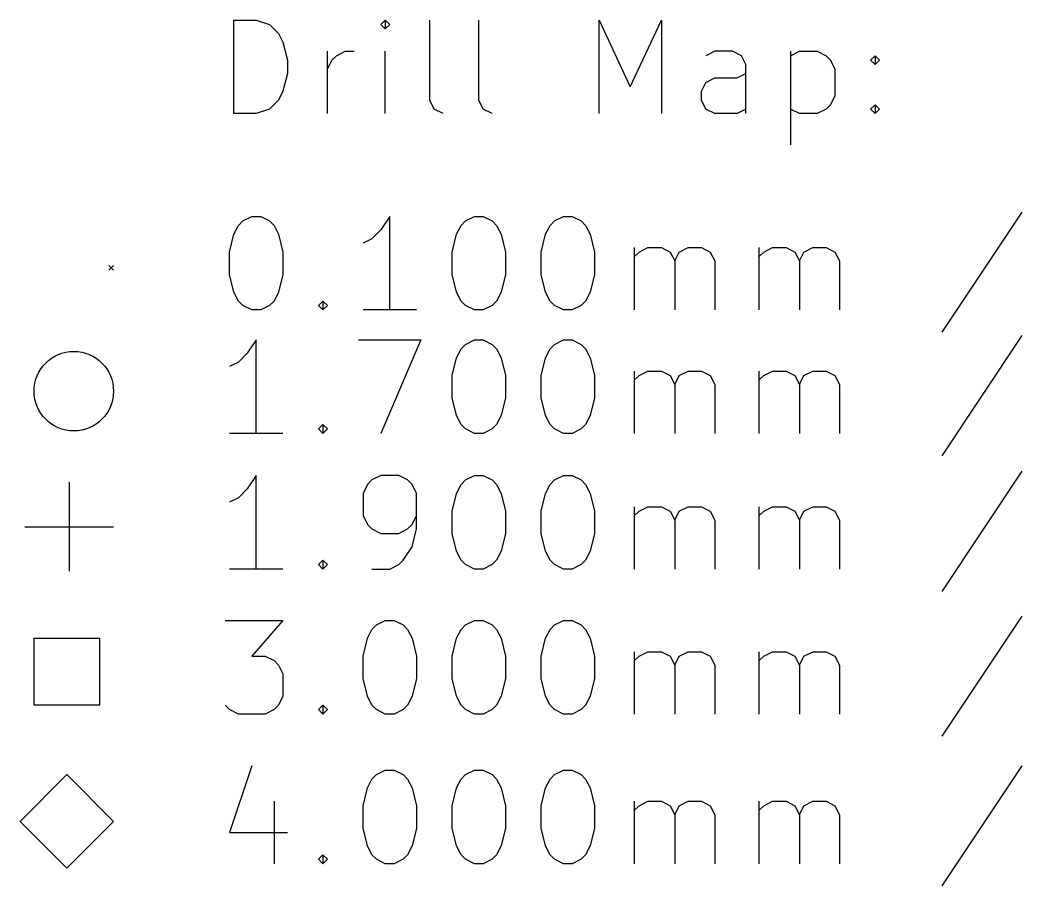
# Model space of a CAD drawing. Extents: x -0.75 to 6.14, y -2.87 to 3.57.
# Drawn here: x -0.751 to 0.093, y -2.856 to -2.127 of the extents above; entities that cross this region are included whole.
import ezdxf

# ---------------------------------------------------------------- set-up
doc = ezdxf.new("R2010")
doc.units = 0
doc.header["$MEASUREMENT"] = 0
doc.layers.add('BLACK', color=7, linetype='CONTINUOUS')

msp = doc.modelspace()

# ---------------------------------------------------------------- linework, layer by layer
at = {"layer": 'BLACK', "linetype": 'CONTINUOUS'}
for p, q in [((-0.57082, -2.20623), (-0.57082, -2.12749)), ((-0.57082, -2.12749), (-0.55207, -2.12749)), ((-0.55207, -2.12749), (-0.54082, -2.13124)), ((-0.54082, -2.13124), (-0.53332, -2.13873)), ((-0.44333, -2.12749), (-0.44709, -2.13124)), ((-0.44709, -2.13124), (-0.44333, -2.13499)), ((-0.43959, -2.13124), (-0.44333, -2.12749)), ((-0.44333, -2.12749), (-0.44333, -2.13499)), ((-0.44333, -2.13499), (-0.43959, -2.13124)), ((-0.40584, -2.19498), (-0.40584, -2.12749)), ((-0.3646, -2.19498), (-0.3646, -2.12749)), ((-0.26336, -2.20623), (-0.26336, -2.12749)), ((-0.26336, -2.12749), (-0.23711, -2.18373)), ((-0.23711, -2.18373), (-0.21086, -2.12749)), ((-0.21086, -2.12749), (-0.21086, -2.20623)), ((-0.53332, -2.13873), (-0.52957, -2.14623)), ((-0.52957, -2.14623), (-0.52582, -2.16123)), ((-0.49208, -2.20623), (-0.49208, -2.15373)), ((-0.48833, -2.16123), (-0.48458, -2.15748)), ((-0.48458, -2.15748), (-0.47708, -2.15373)), ((-0.47708, -2.15373), (-0.46958, -2.15373)), ((-0.44333, -2.20623), (-0.44333, -2.15373)), ((-0.16587, -2.15373), (-0.17337, -2.15748)), ((-0.15087, -2.15373), (-0.16587, -2.15373)), ((-0.14337, -2.15748), (-0.15087, -2.15373)), ((-0.13962, -2.16498), (-0.14337, -2.15748)), ((-0.10213, -2.15373), (-0.10213, -2.23247)), ((-0.10213, -2.15748), (-0.09463, -2.15373)), ((-0.09463, -2.15373), (-0.07963, -2.15373)), ((-0.07963, -2.15373), (-0.07213, -2.15748)), ((-0.07213, -2.15748), (-0.06838, -2.16123)), ((-0.03464, -2.16123), (-0.03089, -2.15748)), ((-0.03089, -2.15748), (-0.02714, -2.16123)), ((-0.03089, -2.15748), (-0.03089, -2.16498)), ((-0.52582, -2.16123), (-0.52582, -2.17248)), ((-0.49208, -2.16873), (-0.48833, -2.16123)), ((-0.13962, -2.20623), (-0.13962, -2.16498)), ((-0.06838, -2.16123), (-0.06463, -2.16873)), ((-0.03089, -2.16498), (-0.03464, -2.16123)), ((-0.02714, -2.16123), (-0.03089, -2.16498)), ((-0.52582, -2.17248), (-0.52957, -2.18748)), ((-0.17337, -2.17998), (-0.16587, -2.17623)), ((-0.16587, -2.17623), (-0.14712, -2.17623)), ((-0.14712, -2.17623), (-0.13962, -2.17248)), ((-0.06463, -2.16873), (-0.06463, -2.19123)), ((-0.17712, -2.18748), (-0.17337, -2.17998)), ((-0.52957, -2.18748), (-0.53332, -2.19498)), ((-0.17712, -2.19498), (-0.17712, -2.18748)), ((-0.06463, -2.19123), (-0.06838, -2.19873)), ((-0.53332, -2.19498), (-0.54082, -2.20248)), ((-0.40209, -2.20248), (-0.40584, -2.19498)), ((-0.36085, -2.20248), (-0.3646, -2.19498)), ((-0.17337, -2.20248), (-0.17712, -2.19498)), ((-0.06838, -2.19873), (-0.07213, -2.20248)), ((-0.03464, -2.20248), (-0.03089, -2.19873)), ((-0.03089, -2.19873), (-0.02714, -2.20248)), ((-0.03089, -2.19873), (-0.03089, -2.20623)), ((-0.55207, -2.20623), (-0.57082, -2.20623)), ((-0.54082, -2.20248), (-0.55207, -2.20623)), ((-0.39459, -2.20623), (-0.40209, -2.20248)), ((-0.35335, -2.20623), (-0.36085, -2.20248)), ((-0.16587, -2.20623), (-0.17337, -2.20248)), ((-0.14712, -2.20623), (-0.16587, -2.20623)), ((-0.13962, -2.20248), (-0.14712, -2.20623)), ((-0.09463, -2.20623), (-0.10213, -2.20248)), ((-0.07963, -2.20623), (-0.09463, -2.20623)), ((-0.07213, -2.20248), (-0.07963, -2.20623)), ((-0.03089, -2.20623), (-0.03464, -2.20248)), ((-0.02714, -2.20248), (-0.03089, -2.20623)), ((-0.56332, -2.29659), (-0.55582, -2.29284)), ((-0.55582, -2.29284), (-0.54832, -2.29284)), ((-0.54832, -2.29284), (-0.54082, -2.29659)), ((-0.43959, -2.29284), (-0.44709, -2.30409)), ((-0.43959, -2.37158), (-0.43959, -2.29284)), ((-0.37584, -2.29659), (-0.36834, -2.29284)), ((-0.36834, -2.29284), (-0.36085, -2.29284)), ((-0.36085, -2.29284), (-0.35335, -2.29659)), ((-0.30085, -2.29659), (-0.29335, -2.29284)), ((-0.29335, -2.29284), (-0.28586, -2.29284)), ((-0.28586, -2.29284), (-0.27836, -2.29659)), ((0.09285, -2.28909), (0.02536, -2.39033)), ((-0.57082, -2.30784), (-0.56707, -2.30034)), ((-0.56707, -2.30034), (-0.56332, -2.29659)), ((-0.54082, -2.29659), (-0.53707, -2.30034)), ((-0.53707, -2.30034), (-0.53332, -2.30784)), ((-0.38334, -2.30784), (-0.37959, -2.30034)), ((-0.37959, -2.30034), (-0.37584, -2.29659)), ((-0.35335, -2.29659), (-0.3496, -2.30034)), ((-0.3496, -2.30034), (-0.34585, -2.30784)), ((-0.30835, -2.30784), (-0.3046, -2.30034)), ((-0.3046, -2.30034), (-0.30085, -2.29659)), ((-0.27836, -2.29659), (-0.27461, -2.30034)), ((-0.27461, -2.30034), (-0.27086, -2.30784)), ((-0.57457, -2.32284), (-0.57082, -2.30784)), ((-0.53332, -2.30784), (-0.52957, -2.32284)), ((-0.45458, -2.31159), (-0.46208, -2.31534)), ((-0.44709, -2.30409), (-0.45458, -2.31159)), ((-0.38709, -2.32284), (-0.38334, -2.30784)), ((-0.34585, -2.30784), (-0.3421, -2.32284)), ((-0.3121, -2.32284), (-0.30835, -2.30784)), ((-0.27086, -2.30784), (-0.26711, -2.32284)), ((-0.23336, -2.37158), (-0.23336, -2.31909)), ((-0.22961, -2.32284), (-0.22211, -2.31909)), ((-0.22211, -2.31909), (-0.21086, -2.31909)), ((-0.21086, -2.31909), (-0.20336, -2.32284)), ((-0.19587, -2.32284), (-0.18837, -2.31909)), ((-0.18837, -2.31909), (-0.17712, -2.31909)), ((-0.17712, -2.31909), (-0.16962, -2.32284)), ((-0.12837, -2.37158), (-0.12837, -2.31909)), ((-0.12462, -2.32284), (-0.11713, -2.31909)), ((-0.11713, -2.31909), (-0.10588, -2.31909)), ((-0.10588, -2.31909), (-0.09838, -2.32284)), ((-0.09088, -2.32284), (-0.08338, -2.31909)), ((-0.08338, -2.31909), (-0.07213, -2.31909)), ((-0.07213, -2.31909), (-0.06463, -2.32284)), ((-0.57457, -2.34158), (-0.57457, -2.32284)), ((-0.52957, -2.32284), (-0.52957, -2.34158)), ((-0.38709, -2.34158), (-0.38709, -2.32284)), ((-0.3421, -2.32284), (-0.3421, -2.34158)), ((-0.3121, -2.34158), (-0.3121, -2.32284)), ((-0.26711, -2.32284), (-0.26711, -2.34158)), ((-0.23336, -2.32659), (-0.22961, -2.32284)), ((-0.20336, -2.32284), (-0.19962, -2.33034)), ((-0.19962, -2.33034), (-0.19587, -2.32284)), ((-0.16962, -2.32284), (-0.16587, -2.33034)), ((-0.12837, -2.32659), (-0.12462, -2.32284)), ((-0.09838, -2.32284), (-0.09463, -2.33034)), ((-0.09463, -2.33034), (-0.09088, -2.32284)), ((-0.06463, -2.32284), (-0.06088, -2.33034)), ((-0.67618, -2.33399), (-0.67224, -2.33793)), ((-0.67224, -2.33399), (-0.67618, -2.33793)), ((-0.19962, -2.33034), (-0.19962, -2.37158)), ((-0.16587, -2.33034), (-0.16587, -2.37158)), ((-0.09463, -2.33034), (-0.09463, -2.37158)), ((-0.06088, -2.33034), (-0.06088, -2.37158)), ((-0.57082, -2.35658), (-0.57457, -2.34158)), ((-0.52957, -2.34158), (-0.53332, -2.35658)), ((-0.38334, -2.35658), (-0.38709, -2.34158)), ((-0.3421, -2.34158), (-0.34585, -2.35658)), ((-0.30835, -2.35658), (-0.3121, -2.34158)), ((-0.26711, -2.34158), (-0.27086, -2.35658)), ((-0.56707, -2.36408), (-0.57082, -2.35658)), ((-0.53332, -2.35658), (-0.53707, -2.36408)), ((-0.37959, -2.36408), (-0.38334, -2.35658)), ((-0.34585, -2.35658), (-0.3496, -2.36408)), ((-0.3046, -2.36408), (-0.30835, -2.35658)), ((-0.27086, -2.35658), (-0.27461, -2.36408)), ((-0.56332, -2.36783), (-0.56707, -2.36408)), ((-0.55582, -2.37158), (-0.56332, -2.36783)), ((-0.54082, -2.36783), (-0.54832, -2.37158)), ((-0.53707, -2.36408), (-0.54082, -2.36783)), ((-0.49958, -2.36783), (-0.49583, -2.36408)), ((-0.49583, -2.37158), (-0.49958, -2.36783)), ((-0.49583, -2.36408), (-0.49208, -2.36783)), ((-0.49583, -2.36408), (-0.49583, -2.37158)), ((-0.49208, -2.36783), (-0.49583, -2.37158)), ((-0.37584, -2.36783), (-0.37959, -2.36408)), ((-0.36834, -2.37158), (-0.37584, -2.36783)), ((-0.35335, -2.36783), (-0.36085, -2.37158)), ((-0.3496, -2.36408), (-0.35335, -2.36783)), ((-0.30085, -2.36783), (-0.3046, -2.36408)), ((-0.29335, -2.37158), (-0.30085, -2.36783)), ((-0.27836, -2.36783), (-0.28586, -2.37158)), ((-0.27461, -2.36408), (-0.27836, -2.36783)), ((-0.54832, -2.37158), (-0.55582, -2.37158)), ((-0.41709, -2.37158), (-0.46208, -2.37158)), ((-0.36085, -2.37158), (-0.36834, -2.37158)), ((-0.28586, -2.37158), (-0.29335, -2.37158)), ((0.09285, -2.39303), (0.02536, -2.49427)), ((-0.55207, -2.39678), (-0.55957, -2.40803)), ((-0.55207, -2.47552), (-0.55207, -2.39678)), ((-0.46583, -2.39678), (-0.41334, -2.39678)), ((-0.41334, -2.39678), (-0.44709, -2.47552)), ((-0.38334, -2.41178), (-0.37959, -2.40428)), ((-0.37959, -2.40428), (-0.37584, -2.40053)), ((-0.37584, -2.40053), (-0.36834, -2.39678)), ((-0.36834, -2.39678), (-0.36085, -2.39678)), ((-0.36085, -2.39678), (-0.35335, -2.40053)), ((-0.35335, -2.40053), (-0.3496, -2.40428)), ((-0.3496, -2.40428), (-0.34585, -2.41178)), ((-0.30835, -2.41178), (-0.3046, -2.40428)), ((-0.3046, -2.40428), (-0.30085, -2.40053)), ((-0.30085, -2.40053), (-0.29335, -2.39678)), ((-0.29335, -2.39678), (-0.28586, -2.39678)), ((-0.28586, -2.39678), (-0.27836, -2.40053)), ((-0.27836, -2.40053), (-0.27461, -2.40428)), ((-0.27461, -2.40428), (-0.27086, -2.41178)), ((-0.55957, -2.40803), (-0.56707, -2.41552)), ((-0.38709, -2.42677), (-0.38334, -2.41178)), ((-0.34585, -2.41178), (-0.3421, -2.42677)), ((-0.3121, -2.42677), (-0.30835, -2.41178)), ((-0.27086, -2.41178), (-0.26711, -2.42677)), ((-0.56707, -2.41552), (-0.57457, -2.41927)), ((-0.38709, -2.44552), (-0.38709, -2.42677)), ((-0.3421, -2.42677), (-0.3421, -2.44552)), ((-0.3121, -2.44552), (-0.3121, -2.42677)), ((-0.26711, -2.42677), (-0.26711, -2.44552)), ((-0.23336, -2.47552), (-0.23336, -2.42302)), ((-0.23336, -2.43052), (-0.22961, -2.42677)), ((-0.22961, -2.42677), (-0.22211, -2.42302)), ((-0.22211, -2.42302), (-0.21086, -2.42302)), ((-0.21086, -2.42302), (-0.20336, -2.42677)), ((-0.20336, -2.42677), (-0.19962, -2.43427)), ((-0.19962, -2.43427), (-0.19587, -2.42677)), ((-0.19587, -2.42677), (-0.18837, -2.42302)), ((-0.18837, -2.42302), (-0.17712, -2.42302)), ((-0.17712, -2.42302), (-0.16962, -2.42677)), ((-0.16962, -2.42677), (-0.16587, -2.43427)), ((-0.12837, -2.47552), (-0.12837, -2.42302)), ((-0.12837, -2.43052), (-0.12462, -2.42677)), ((-0.12462, -2.42677), (-0.11713, -2.42302)), ((-0.11713, -2.42302), (-0.10588, -2.42302)), ((-0.10588, -2.42302), (-0.09838, -2.42677)), ((-0.09838, -2.42677), (-0.09463, -2.43427)), ((-0.09463, -2.43427), (-0.09088, -2.42677)), ((-0.09088, -2.42677), (-0.08338, -2.42302)), ((-0.08338, -2.42302), (-0.07213, -2.42302)), ((-0.07213, -2.42302), (-0.06463, -2.42677)), ((-0.06463, -2.42677), (-0.06088, -2.43427)), ((-0.19962, -2.43427), (-0.19962, -2.47552)), ((-0.16587, -2.43427), (-0.16587, -2.47552)), ((-0.09463, -2.43427), (-0.09463, -2.47552)), ((-0.06088, -2.43427), (-0.06088, -2.47552)), ((-0.38334, -2.46052), (-0.38709, -2.44552)), ((-0.3421, -2.44552), (-0.34585, -2.46052)), ((-0.30835, -2.46052), (-0.3121, -2.44552)), ((-0.26711, -2.44552), (-0.27086, -2.46052)), ((-0.37959, -2.46802), (-0.38334, -2.46052)), ((-0.34585, -2.46052), (-0.3496, -2.46802)), ((-0.3046, -2.46802), (-0.30835, -2.46052)), ((-0.27086, -2.46052), (-0.27461, -2.46802)), ((-0.49958, -2.47177), (-0.49583, -2.46802)), ((-0.49583, -2.47552), (-0.49958, -2.47177)), ((-0.49583, -2.46802), (-0.49208, -2.47177)), ((-0.49583, -2.46802), (-0.49583, -2.47552)), ((-0.49208, -2.47177), (-0.49583, -2.47552)), ((-0.37584, -2.47177), (-0.37959, -2.46802)), ((-0.36834, -2.47552), (-0.37584, -2.47177)), ((-0.35335, -2.47177), (-0.36085, -2.47552)), ((-0.3496, -2.46802), (-0.35335, -2.47177)), ((-0.30085, -2.47177), (-0.3046, -2.46802)), ((-0.29335, -2.47552), (-0.30085, -2.47177)), ((-0.27836, -2.47177), (-0.28586, -2.47552)), ((-0.27461, -2.46802), (-0.27836, -2.47177)), ((-0.52957, -2.47552), (-0.57457, -2.47552)), ((-0.36085, -2.47552), (-0.36834, -2.47552)), ((-0.28586, -2.47552), (-0.29335, -2.47552)), ((-0.55207, -2.51095), (-0.55957, -2.5222)), ((-0.55207, -2.58969), (-0.55207, -2.51095)), ((-0.44709, -2.51095), (-0.45458, -2.5147)), ((-0.43209, -2.51095), (-0.44709, -2.51095)), ((-0.42459, -2.5147), (-0.43209, -2.51095)), ((-0.37584, -2.5147), (-0.36834, -2.51095)), ((-0.36834, -2.51095), (-0.36085, -2.51095)), ((-0.36085, -2.51095), (-0.35335, -2.5147)), ((-0.30085, -2.5147), (-0.29335, -2.51095)), ((-0.29335, -2.51095), (-0.28586, -2.51095)), ((-0.28586, -2.51095), (-0.27836, -2.5147)), ((0.09285, -2.5072), (0.02536, -2.60844)), ((-0.70965, -2.51667), (-0.70965, -2.59147)), ((-0.55957, -2.5222), (-0.56707, -2.5297)), ((-0.45833, -2.51845), (-0.46208, -2.52595)), ((-0.45458, -2.5147), (-0.45833, -2.51845)), ((-0.42084, -2.51845), (-0.42459, -2.5147)), ((-0.41709, -2.52595), (-0.42084, -2.51845)), ((-0.38334, -2.52595), (-0.37959, -2.51845)), ((-0.37959, -2.51845), (-0.37584, -2.5147)), ((-0.35335, -2.5147), (-0.3496, -2.51845)), ((-0.3496, -2.51845), (-0.34585, -2.52595)), ((-0.30835, -2.52595), (-0.3046, -2.51845)), ((-0.3046, -2.51845), (-0.30085, -2.5147)), ((-0.27836, -2.5147), (-0.27461, -2.51845)), ((-0.27461, -2.51845), (-0.27086, -2.52595)), ((-0.56707, -2.5297), (-0.57457, -2.53345)), ((-0.46208, -2.52595), (-0.46208, -2.5447)), ((-0.41709, -2.55594), (-0.41709, -2.52595)), ((-0.38709, -2.54095), (-0.38334, -2.52595)), ((-0.34585, -2.52595), (-0.3421, -2.54095)), ((-0.3121, -2.54095), (-0.30835, -2.52595)), ((-0.27086, -2.52595), (-0.26711, -2.54095)), ((-0.23336, -2.58969), (-0.23336, -2.5372)), ((-0.22961, -2.54095), (-0.22211, -2.5372)), ((-0.22211, -2.5372), (-0.21086, -2.5372)), ((-0.21086, -2.5372), (-0.20336, -2.54095)), ((-0.19587, -2.54095), (-0.18837, -2.5372)), ((-0.18837, -2.5372), (-0.17712, -2.5372)), ((-0.17712, -2.5372), (-0.16962, -2.54095)), ((-0.12837, -2.58969), (-0.12837, -2.5372)), ((-0.12462, -2.54095), (-0.11713, -2.5372)), ((-0.11713, -2.5372), (-0.10588, -2.5372)), ((-0.10588, -2.5372), (-0.09838, -2.54095)), ((-0.09088, -2.54095), (-0.08338, -2.5372)), ((-0.08338, -2.5372), (-0.07213, -2.5372)), ((-0.07213, -2.5372), (-0.06463, -2.54095)), ((-0.46208, -2.5447), (-0.45833, -2.5522)), ((-0.42084, -2.5522), (-0.41709, -2.5447)), ((-0.38709, -2.55969), (-0.38709, -2.54095)), ((-0.3421, -2.54095), (-0.3421, -2.55969)), ((-0.3121, -2.55969), (-0.3121, -2.54095)), ((-0.26711, -2.54095), (-0.26711, -2.55969)), ((-0.23336, -2.5447), (-0.22961, -2.54095)), ((-0.20336, -2.54095), (-0.19962, -2.54845)), ((-0.19962, -2.54845), (-0.19587, -2.54095)), ((-0.16962, -2.54095), (-0.16587, -2.54845)), ((-0.12837, -2.5447), (-0.12462, -2.54095)), ((-0.09838, -2.54095), (-0.09463, -2.54845)), ((-0.09463, -2.54845), (-0.09088, -2.54095)), ((-0.06463, -2.54095), (-0.06088, -2.54845)), ((-0.74705, -2.55407), (-0.67224, -2.55407)), ((-0.45833, -2.5522), (-0.45458, -2.55594)), ((-0.45458, -2.55594), (-0.44709, -2.55969)), ((-0.43209, -2.55969), (-0.42459, -2.55594)), ((-0.42459, -2.55594), (-0.42084, -2.5522)), ((-0.42084, -2.57094), (-0.41709, -2.55594)), ((-0.19962, -2.54845), (-0.19962, -2.58969)), ((-0.16587, -2.54845), (-0.16587, -2.58969)), ((-0.09463, -2.54845), (-0.09463, -2.58969)), ((-0.06088, -2.54845), (-0.06088, -2.58969)), ((-0.44709, -2.55969), (-0.43209, -2.55969)), ((-0.38334, -2.57469), (-0.38709, -2.55969)), ((-0.3421, -2.55969), (-0.34585, -2.57469)), ((-0.30835, -2.57469), (-0.3121, -2.55969)), ((-0.26711, -2.55969), (-0.27086, -2.57469)), ((-0.42834, -2.58219), (-0.42084, -2.57094)), ((-0.37959, -2.58219), (-0.38334, -2.57469)), ((-0.34585, -2.57469), (-0.3496, -2.58219)), ((-0.3046, -2.58219), (-0.30835, -2.57469)), ((-0.27086, -2.57469), (-0.27461, -2.58219)), ((-0.52957, -2.58969), (-0.57457, -2.58969)), ((-0.49958, -2.58594), (-0.49583, -2.58219)), ((-0.49583, -2.58969), (-0.49958, -2.58594)), ((-0.49583, -2.58219), (-0.49208, -2.58594)), ((-0.49583, -2.58219), (-0.49583, -2.58969)), ((-0.49208, -2.58594), (-0.49583, -2.58969)), ((-0.45458, -2.58969), (-0.43959, -2.58969)), ((-0.43959, -2.58969), (-0.43209, -2.58594)), ((-0.43209, -2.58594), (-0.42834, -2.58219)), ((-0.37584, -2.58594), (-0.37959, -2.58219)), ((-0.36834, -2.58969), (-0.37584, -2.58594)), ((-0.36085, -2.58969), (-0.36834, -2.58969)), ((-0.35335, -2.58594), (-0.36085, -2.58969)), ((-0.3496, -2.58219), (-0.35335, -2.58594)), ((-0.30085, -2.58594), (-0.3046, -2.58219)), ((-0.29335, -2.58969), (-0.30085, -2.58594)), ((-0.28586, -2.58969), (-0.29335, -2.58969)), ((-0.27836, -2.58594), (-0.28586, -2.58969)), ((-0.27461, -2.58219), (-0.27836, -2.58594)), ((0.09285, -2.62925), (0.02536, -2.73049)), ((-0.57832, -2.633), (-0.52957, -2.633)), ((-0.52957, -2.633), (-0.55582, -2.66299)), ((-0.45833, -2.648), (-0.45458, -2.6405)), ((-0.45458, -2.6405), (-0.45083, -2.63675)), ((-0.45083, -2.63675), (-0.44333, -2.633)), ((-0.44333, -2.633), (-0.43584, -2.633)), ((-0.43584, -2.633), (-0.42834, -2.63675)), ((-0.42834, -2.63675), (-0.42459, -2.6405)), ((-0.42459, -2.6405), (-0.42084, -2.648)), ((-0.38334, -2.648), (-0.37959, -2.6405)), ((-0.37959, -2.6405), (-0.37584, -2.63675)), ((-0.37584, -2.63675), (-0.36834, -2.633)), ((-0.36834, -2.633), (-0.36085, -2.633)), ((-0.36085, -2.633), (-0.35335, -2.63675)), ((-0.35335, -2.63675), (-0.3496, -2.6405)), ((-0.3496, -2.6405), (-0.34585, -2.648)), ((-0.30835, -2.648), (-0.3046, -2.6405)), ((-0.3046, -2.6405), (-0.30085, -2.63675)), ((-0.30085, -2.63675), (-0.29335, -2.633)), ((-0.29335, -2.633), (-0.28586, -2.633)), ((-0.28586, -2.633), (-0.27836, -2.63675)), ((-0.27836, -2.63675), (-0.27461, -2.6405)), ((-0.27461, -2.6405), (-0.27086, -2.648)), ((-0.68378, -2.64828), (-0.73945, -2.64828)), ((-0.73945, -2.64828), (-0.73945, -2.70396)), ((-0.68378, -2.70396), (-0.68378, -2.64828)), ((-0.46208, -2.66299), (-0.45833, -2.648)), ((-0.42084, -2.648), (-0.41709, -2.66299)), ((-0.38709, -2.66299), (-0.38334, -2.648)), ((-0.34585, -2.648), (-0.3421, -2.66299)), ((-0.3121, -2.66299), (-0.30835, -2.648)), ((-0.27086, -2.648), (-0.26711, -2.66299)), ((-0.55582, -2.66299), (-0.54457, -2.66299)), ((-0.54457, -2.66299), (-0.53707, -2.66674)), ((-0.46208, -2.68174), (-0.46208, -2.66299)), ((-0.41709, -2.66299), (-0.41709, -2.68174)), ((-0.38709, -2.68174), (-0.38709, -2.66299)), ((-0.3421, -2.66299), (-0.3421, -2.68174)), ((-0.3121, -2.68174), (-0.3121, -2.66299)), ((-0.26711, -2.66299), (-0.26711, -2.68174)), ((-0.23336, -2.71174), (-0.23336, -2.65924)), ((-0.23336, -2.66674), (-0.22961, -2.66299)), ((-0.22961, -2.66299), (-0.22211, -2.65924)), ((-0.22211, -2.65924), (-0.21086, -2.65924)), ((-0.21086, -2.65924), (-0.20336, -2.66299)), ((-0.20336, -2.66299), (-0.19962, -2.67049)), ((-0.19962, -2.67049), (-0.19587, -2.66299)), ((-0.19587, -2.66299), (-0.18837, -2.65924)), ((-0.18837, -2.65924), (-0.17712, -2.65924)), ((-0.17712, -2.65924), (-0.16962, -2.66299)), ((-0.16962, -2.66299), (-0.16587, -2.67049)), ((-0.12837, -2.71174), (-0.12837, -2.65924)), ((-0.12837, -2.66674), (-0.12462, -2.66299)), ((-0.12462, -2.66299), (-0.11713, -2.65924)), ((-0.11713, -2.65924), (-0.10588, -2.65924)), ((-0.10588, -2.65924), (-0.09838, -2.66299)), ((-0.09838, -2.66299), (-0.09463, -2.67049)), ((-0.09463, -2.67049), (-0.09088, -2.66299)), ((-0.09088, -2.66299), (-0.08338, -2.65924)), ((-0.08338, -2.65924), (-0.07213, -2.65924)), ((-0.07213, -2.65924), (-0.06463, -2.66299)), ((-0.06463, -2.66299), (-0.06088, -2.67049)), ((-0.53707, -2.66674), (-0.53332, -2.67049)), ((-0.53332, -2.67049), (-0.52957, -2.67799)), ((-0.19962, -2.67049), (-0.19962, -2.71174)), ((-0.16587, -2.67049), (-0.16587, -2.71174)), ((-0.09463, -2.67049), (-0.09463, -2.71174)), ((-0.06088, -2.67049), (-0.06088, -2.71174)), ((-0.52957, -2.67799), (-0.52957, -2.69674)), ((-0.45833, -2.69674), (-0.46208, -2.68174)), ((-0.41709, -2.68174), (-0.42084, -2.69674)), ((-0.38334, -2.69674), (-0.38709, -2.68174)), ((-0.3421, -2.68174), (-0.34585, -2.69674)), ((-0.30835, -2.69674), (-0.3121, -2.68174)), ((-0.26711, -2.68174), (-0.27086, -2.69674)), ((-0.52957, -2.69674), (-0.53332, -2.70424)), ((-0.45458, -2.70424), (-0.45833, -2.69674)), ((-0.42084, -2.69674), (-0.42459, -2.70424)), ((-0.37959, -2.70424), (-0.38334, -2.69674)), ((-0.34585, -2.69674), (-0.3496, -2.70424)), ((-0.3046, -2.70424), (-0.30835, -2.69674)), ((-0.27086, -2.69674), (-0.27461, -2.70424)), ((-0.73945, -2.70396), (-0.68378, -2.70396)), ((-0.57457, -2.70799), (-0.57832, -2.70424)), ((-0.56707, -2.71174), (-0.57457, -2.70799)), ((-0.53707, -2.70799), (-0.54457, -2.71174)), ((-0.53332, -2.70424), (-0.53707, -2.70799)), ((-0.49958, -2.70799), (-0.49583, -2.70424)), ((-0.49583, -2.71174), (-0.49958, -2.70799)), ((-0.49583, -2.70424), (-0.49208, -2.70799)), ((-0.49583, -2.70424), (-0.49583, -2.71174)), ((-0.49208, -2.70799), (-0.49583, -2.71174)), ((-0.45083, -2.70799), (-0.45458, -2.70424)), ((-0.44333, -2.71174), (-0.45083, -2.70799)), ((-0.42834, -2.70799), (-0.43584, -2.71174)), ((-0.42459, -2.70424), (-0.42834, -2.70799)), ((-0.37584, -2.70799), (-0.37959, -2.70424)), ((-0.36834, -2.71174), (-0.37584, -2.70799)), ((-0.35335, -2.70799), (-0.36085, -2.71174)), ((-0.3496, -2.70424), (-0.35335, -2.70799)), ((-0.30085, -2.70799), (-0.3046, -2.70424)), ((-0.29335, -2.71174), (-0.30085, -2.70799)), ((-0.27836, -2.70799), (-0.28586, -2.71174)), ((-0.27461, -2.70424), (-0.27836, -2.70799)), ((-0.54457, -2.71174), (-0.56707, -2.71174)), ((-0.43584, -2.71174), (-0.44333, -2.71174)), ((-0.36085, -2.71174), (-0.36834, -2.71174)), ((-0.28586, -2.71174), (-0.29335, -2.71174)), ((-0.55582, -2.75523), (-0.57457, -2.81148)), ((-0.45083, -2.76273), (-0.44333, -2.75898)), ((-0.44333, -2.75898), (-0.43584, -2.75898)), ((-0.43584, -2.75898), (-0.42834, -2.76273)), ((-0.37584, -2.76273), (-0.36834, -2.75898)), ((-0.36834, -2.75898), (-0.36085, -2.75898)), ((-0.36085, -2.75898), (-0.35335, -2.76273)), ((-0.30085, -2.76273), (-0.29335, -2.75898)), ((-0.29335, -2.75898), (-0.28586, -2.75898)), ((-0.28586, -2.75898), (-0.27836, -2.76273)), ((0.09285, -2.75523), (0.02536, -2.85647)), ((-0.71161, -2.76273), (-0.75098, -2.8021)), ((-0.67224, -2.8021), (-0.71161, -2.76273)), ((-0.45833, -2.77398), (-0.45458, -2.76648)), ((-0.45458, -2.76648), (-0.45083, -2.76273)), ((-0.42834, -2.76273), (-0.42459, -2.76648)), ((-0.42459, -2.76648), (-0.42084, -2.77398)), ((-0.38334, -2.77398), (-0.37959, -2.76648)), ((-0.37959, -2.76648), (-0.37584, -2.76273)), ((-0.35335, -2.76273), (-0.3496, -2.76648)), ((-0.3496, -2.76648), (-0.34585, -2.77398)), ((-0.30835, -2.77398), (-0.3046, -2.76648)), ((-0.3046, -2.76648), (-0.30085, -2.76273)), ((-0.27836, -2.76273), (-0.27461, -2.76648)), ((-0.27461, -2.76648), (-0.27086, -2.77398)), ((-0.46208, -2.78898), (-0.45833, -2.77398)), ((-0.42084, -2.77398), (-0.41709, -2.78898)), ((-0.38709, -2.78898), (-0.38334, -2.77398)), ((-0.34585, -2.77398), (-0.3421, -2.78898)), ((-0.3121, -2.78898), (-0.30835, -2.77398)), ((-0.27086, -2.77398), (-0.26711, -2.78898)), ((-0.53707, -2.78523), (-0.53707, -2.83772)), ((-0.46208, -2.80773), (-0.46208, -2.78898)), ((-0.41709, -2.78898), (-0.41709, -2.80773)), ((-0.38709, -2.80773), (-0.38709, -2.78898)), ((-0.3421, -2.78898), (-0.3421, -2.80773)), ((-0.3121, -2.80773), (-0.3121, -2.78898)), ((-0.26711, -2.78898), (-0.26711, -2.80773)), ((-0.23336, -2.83772), (-0.23336, -2.78523)), ((-0.23336, -2.79273), (-0.22961, -2.78898)), ((-0.22961, -2.78898), (-0.22211, -2.78523)), ((-0.22211, -2.78523), (-0.21086, -2.78523)), ((-0.21086, -2.78523), (-0.20336, -2.78898)), ((-0.20336, -2.78898), (-0.19962, -2.79648)), ((-0.19962, -2.79648), (-0.19587, -2.78898)), ((-0.19587, -2.78898), (-0.18837, -2.78523)), ((-0.18837, -2.78523), (-0.17712, -2.78523)), ((-0.17712, -2.78523), (-0.16962, -2.78898)), ((-0.16962, -2.78898), (-0.16587, -2.79648)), ((-0.12837, -2.83772), (-0.12837, -2.78523)), ((-0.12837, -2.79273), (-0.12462, -2.78898)), ((-0.12462, -2.78898), (-0.11713, -2.78523)), ((-0.11713, -2.78523), (-0.10588, -2.78523)), ((-0.10588, -2.78523), (-0.09838, -2.78898)), ((-0.09838, -2.78898), (-0.09463, -2.79648)), ((-0.09463, -2.79648), (-0.09088, -2.78898)), ((-0.09088, -2.78898), (-0.08338, -2.78523)), ((-0.08338, -2.78523), (-0.07213, -2.78523)), ((-0.07213, -2.78523), (-0.06463, -2.78898)), ((-0.06463, -2.78898), (-0.06088, -2.79648)), ((-0.19962, -2.79648), (-0.19962, -2.83772)), ((-0.16587, -2.79648), (-0.16587, -2.83772)), ((-0.09463, -2.79648), (-0.09463, -2.83772)), ((-0.06088, -2.79648), (-0.06088, -2.83772)), ((-0.75098, -2.8021), (-0.71161, -2.84147)), ((-0.71161, -2.84147), (-0.67224, -2.8021)), ((-0.45833, -2.82272), (-0.46208, -2.80773)), ((-0.41709, -2.80773), (-0.42084, -2.82272)), ((-0.38334, -2.82272), (-0.38709, -2.80773)), ((-0.3421, -2.80773), (-0.34585, -2.82272)), ((-0.30835, -2.82272), (-0.3121, -2.80773)), ((-0.26711, -2.80773), (-0.27086, -2.82272)), ((-0.57457, -2.81148), (-0.52582, -2.81148)), ((-0.45458, -2.83022), (-0.45833, -2.82272)), ((-0.42084, -2.82272), (-0.42459, -2.83022)), ((-0.37959, -2.83022), (-0.38334, -2.82272)), ((-0.34585, -2.82272), (-0.3496, -2.83022)), ((-0.3046, -2.83022), (-0.30835, -2.82272)), ((-0.27086, -2.82272), (-0.27461, -2.83022)), ((-0.49958, -2.83397), (-0.49583, -2.83022)), ((-0.49583, -2.83772), (-0.49958, -2.83397)), ((-0.49583, -2.83022), (-0.49208, -2.83397)), ((-0.49583, -2.83022), (-0.49583, -2.83772)), ((-0.49208, -2.83397), (-0.49583, -2.83772)), ((-0.45083, -2.83397), (-0.45458, -2.83022)), ((-0.44333, -2.83772), (-0.45083, -2.83397)), ((-0.42834, -2.83397), (-0.43584, -2.83772)), ((-0.42459, -2.83022), (-0.42834, -2.83397)), ((-0.37584, -2.83397), (-0.37959, -2.83022)), ((-0.36834, -2.83772), (-0.37584, -2.83397)), ((-0.35335, -2.83397), (-0.36085, -2.83772)), ((-0.3496, -2.83022), (-0.35335, -2.83397)), ((-0.30085, -2.83397), (-0.3046, -2.83022)), ((-0.29335, -2.83772), (-0.30085, -2.83397)), ((-0.27836, -2.83397), (-0.28586, -2.83772)), ((-0.27461, -2.83022), (-0.27836, -2.83397)), ((-0.43584, -2.83772), (-0.44333, -2.83772)), ((-0.36085, -2.83772), (-0.36834, -2.83772)), ((-0.28586, -2.83772), (-0.29335, -2.83772))]:
    msp.add_line(p, q, dxfattribs=at)
at = {"layer": 'BLACK'}
msp.add_circle((-0.70571, -2.4399), 0.03346, dxfattribs=at)

doc.saveas('drawing.dxf')
